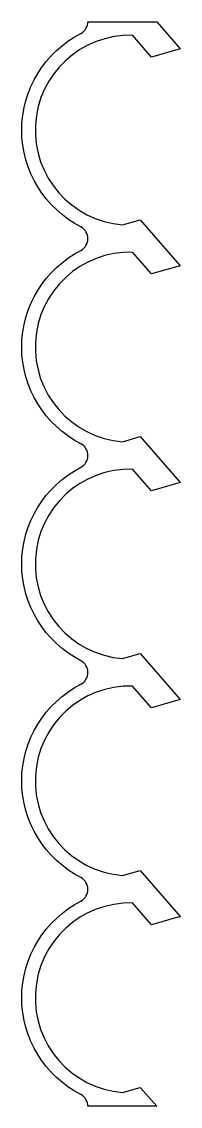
# Model space of a CAD drawing. Extents: x 944.9 to 956.6, y 738.3 to 818.3.
import ezdxf

# ---------------------------------------------------------------- set-up
doc = ezdxf.new("R2010")
doc.units = 0
doc.layers.add('ANA', color=220, linetype='CONTINUOUS')

msp = doc.modelspace()

# ---------------------------------------------------------------- linework, layer by layer
at = {"layer": 'ANA'}
msp.add_lwpolyline([(949.268, 753.41, 0.581184), (949.268, 755.148, -0.613382), (949.268, 769.41, 0.581184), (949.268, 771.148, -0.613382), (949.268, 785.41, 0.581184), (949.268, 787.148, -0.613382), (949.268, 801.41, 0.581184), (949.268, 803.148, -0.613382), (949.268, 817.41, 0.269488), (949.773, 818.279), (954.856, 818.279), (956.594, 816.279), (954.473, 815.671), (953.077, 817.277, 0.973605), (952.338, 803.301), (953.642, 803.675), (956.594, 800.279), (954.473, 799.671), (953.077, 801.277, 0.973605), (952.338, 787.301), (953.642, 787.675), (956.594, 784.279), (954.473, 783.671), (953.077, 785.277, 0.973605), (952.338, 771.301), (953.642, 771.675), (956.594, 768.279), (954.473, 767.671), (953.077, 769.277, 0.973605), (952.338, 755.301), (953.642, 755.675), (956.594, 752.279), (954.473, 751.671), (953.077, 753.277, 0.973605), (952.338, 739.301), (953.642, 739.675), (954.856, 738.279), (952.206, 738.279), (951.278, 738.279), (949.894, 738.279), (949.773, 738.279, 0.269488), (949.268, 739.148, -0.613382)], format="xyb", close=True, dxfattribs=at)
msp.add_arc((952.894, 746.279), 7, 58.09102, 58.70662, dxfattribs=at)

doc.saveas('drawing.dxf')
